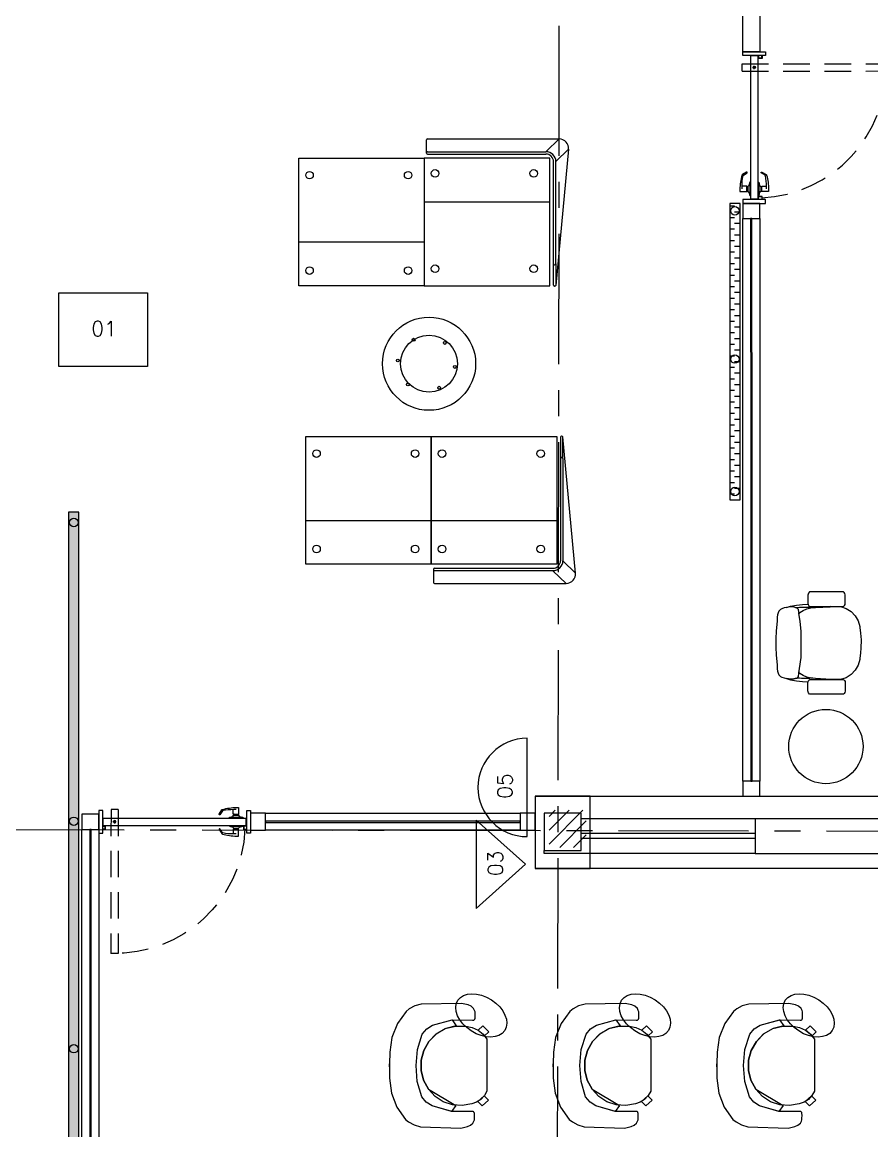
# Model space of a CAD drawing. Extents: x -4 to 325, y -1 to 181.
# Drawn here: x 36.72 to 42.44, y 21.56 to 29.02 of the extents above; entities that cross this region are included whole.
import ezdxf
from ezdxf.enums import TextEntityAlignment as Align

# ---------------------------------------------------------------- set-up
doc = ezdxf.new("R2010")
doc.units = 0
doc.header["$LTSCALE"] = 0.7
doc.header["$MEASUREMENT"] = 0
doc.header["$PDMODE"] = 1
for name, pattern in [('REC4_A1-00_PLANTA GENERAL$1$X-BB$0$CENTER', [2, 1.25, -0.25, 0.25, -0.25]), ('REC4_A1-00_PLANTA GENERAL$1$X-PP$0$HIDDEN', [0.375, 0.25, -0.125]), ('X-BB$0$HIDDEN2', [0.1875, 0.125, -0.0625])]:
    doc.linetypes.add(name, pattern=pattern)
doc.layers.get('0').update_dxf_attribs({"linetype": 'CONTINUOUS'})
for name, color, linetype in [('PP$0$I-GLAZ', 253, 'CONTINUOUS'), ('REC4_A1-00_PLANTA GENERAL$0$PP$0$I-FLOR-RAIS', 253, 'CONTINUOUS'), ('REC4_A1-00_PLANTA GENERAL$1$BB$0$A-COLS', 251, 'CONTINUOUS'), ('REC4_A1-00_PLANTA GENERAL$1$BB$0$A-GRID', 251, 'REC4_A1-00_PLANTA GENERAL$1$X-BB$0$CENTER'), ('REC4_A1-00_PLANTA GENERAL$1$BB$0$A-WALL-FULL', 251, 'CONTINUOUS'), ('REC4_A1-00_PLANTA GENERAL$1$FN$0$I-FURN-FREE', 1, 'CONTINUOUS'), ('REC4_A1-00_PLANTA GENERAL$1$LAMBRINES', 3, 'CONTINUOUS'), ('REC4_A1-00_PLANTA GENERAL$1$PP$0$I-CANCELERIA', 253, 'CONTINUOUS'), ('REC4_A1-00_PLANTA GENERAL$1$PP$0$I-DOOR', 253, 'CONTINUOUS'), ('REC4_A1-00_PLANTA GENERAL$1$PP$0$I-FLOR-CASE', 253, 'CONTINUOUS'), ('REC4_A1-00_PLANTA GENERAL$1$PP$0$I-GLAZ', 253, 'CONTINUOUS'), ('REC4_A1-00_PLANTA GENERAL$1$PP$0$I-WALL', 253, 'CONTINUOUS')]:
    doc.layers.add(name, color=color, linetype=linetype)
doc.styles.add('REC4_A1-00_PLANTA GENERAL$0$X-FN$0$ARIAL', font='arial.ttf')
doc.styles.add('ROMANS', font='romans.shx', dxfattribs={"width": 0.75})

# ---------------------------------------------------------------- blocks, each defined once
blk = doc.blocks.new('REC4_A1-00_PLANTA GENERAL$1$X-PP$0$door')
at = {"layer": 'REC4_A1-00_PLANTA GENERAL$1$PP$0$I-DOOR', "linetype": 'REC4_A1-00_PLANTA GENERAL$1$X-PP$0$HIDDEN', "extrusion": (7.03085e-08, -3.52258e-06, 1)}
for p, q in [((61214.007, 25536.4271, 0), (61214.0075, 25535.4751, 0)), ((61214.055, 25536.4271, 0), (61214.0555, 25535.4751, 0)), ((61214.0075, 25535.4751, 0), (61214.0555, 25535.4751, 0))]:
    blk.add_line(p, q, dxfattribs=at)
at = {"layer": 'REC4_A1-00_PLANTA GENERAL$1$PP$0$I-DOOR', "linetype": 'Continuous', "extrusion": (7.03085e-08, -3.52258e-06, 1)}
for p, q in [((61214.007, 25536.4266, 0), (61214.055, 25536.4266, 0)), ((61214.1072, 25536.3703), (61213.1591, 25536.3703)), ((61213.2714, 25536.3762, 0), (61213.1825, 25536.3763, 0)), ((61213.2714, 25536.3762, 0), (61213.1825, 25536.3763, 0)), ((61214.02, 25536.3463, 0), (61214.0424, 25536.3463, 0)), ((61214.0312, 25536.3573, 0), (61214.0312, 25536.3349, 0)), ((61214.1072, 25536.3223, 0), (61214.1072, 25536.3703)), ((61214.1072, 25536.3223, 0), (61213.1591, 25536.3223, 0)), ((61213.2714, 25536.3162, 0), (61213.1825, 25536.3163, 0)), ((61213.2714, 25536.3162, 0), (61213.1825, 25536.3163, 0)), ((61214.0907, 25536.2946, 0), (61214.0908, 25536.3196, 0)), ((61214.11, 25536.2946, 0), (61214.0907, 25536.2946, 0)), ((61214.11, 25536.3196, 0), (61214.0908, 25536.3196, 0)), ((61214.0927, 25536.2966, 0), (61214.0928, 25536.3176, 0)), ((61214.0927, 25536.2966, 0), (61214.11, 25536.2966, 0)), ((61214.1101, 25536.3176, 0), (61214.0928, 25536.3176, 0))]:
    blk.add_line(p, q, dxfattribs=at)
at = {"layer": 'REC4_A1-00_PLANTA GENERAL$1$PP$0$I-DOOR', "linetype": 'Continuous'}
blk.add_line((61213.1591, 25536.3223, 0), (61213.1591, 25536.3703), dxfattribs=at)
at = {"layer": 'REC4_A1-00_PLANTA GENERAL$1$PP$0$I-DOOR', "linetype": 'Continuous', "extrusion": (-7.03085e-08, -3.52258e-06, 1)}
for p, q in [((61213.1562, 25536.3176, 0), (61213.1736, 25536.3176, 0)), ((61213.1563, 25536.3196, 0), (61213.1756, 25536.3196, 0)), ((61213.1736, 25536.2966, 0), (61213.1563, 25536.2966, 0)), ((61213.1563, 25536.2946, 0), (61213.1756, 25536.2946, 0)), ((61213.1736, 25536.2966, 0), (61213.1736, 25536.3176, 0)), ((61213.1756, 25536.2946, 0), (61213.1756, 25536.3196, 0))]:
    blk.add_line(p, q, dxfattribs=at)
at = {"layer": 'REC4_A1-00_PLANTA GENERAL$1$PP$0$I-DOOR', "linetype": 'Continuous', "extrusion": (1.26458e-05, -3.51329e-06, 1), "elevation": 0.6844}
blk.add_lwpolyline([(61213.1313, 25536.2711), (61213.1563, 25536.2711), (61213.1562, 25536.4211), (61213.1312, 25536.4211), (61213.1313, 25536.2711)], dxfattribs=at)
at = {"layer": 'REC4_A1-00_PLANTA GENERAL$1$PP$0$I-DOOR', "linetype": 'Continuous', "extrusion": (7.03085e-08, -3.52258e-06, 1), "elevation": -0.0857}
for points in [[(61213.227, 25536.4268), (61213.2428, 25536.4267, -0.046797), (61213.3139, 25536.4201, -0.2009), (61213.3169, 25536.4182), (61213.3337, 25536.3931, 1), (61213.3382, 25536.3963), (61213.3221, 25536.4246, 0.203005), (61213.3177, 25536.428, 0.054377), (61213.2243, 25536.4416), (61213.2107, 25536.4416), (61213.2107, 25536.3942), (61213.2391, 25536.3942), (61213.2391, 25536.3957), (61213.2455, 25536.3957), (61213.2456, 25536.4267)], [(61213.227, 25536.4268), (61213.2428, 25536.4267, -0.046797), (61213.3139, 25536.4201, -0.2009), (61213.3169, 25536.4182), (61213.3337, 25536.3931, 1), (61213.3382, 25536.3963), (61213.3221, 25536.4246, 0.203005), (61213.3177, 25536.428, 0.054377), (61213.2243, 25536.4416), (61213.2107, 25536.4416), (61213.2107, 25536.3942), (61213.2391, 25536.3942), (61213.2391, 25536.3957), (61213.2455, 25536.3957), (61213.2456, 25536.4267)], [(61213.2714, 25536.3702), (61213.2714, 25536.3762), (61213.2489, 25536.3813, -0.342611), (61213.2455, 25536.3857), (61213.2455, 25536.3892), (61213.2084, 25536.3892), (61213.2084, 25536.3857, -0.342611), (61213.205, 25536.3814), (61213.1825, 25536.3763), (61213.1825, 25536.3703)], [(61213.2714, 25536.3702), (61213.2714, 25536.3762), (61213.2489, 25536.3813, -0.342611), (61213.2455, 25536.3857), (61213.2455, 25536.3892), (61213.2084, 25536.3892), (61213.2084, 25536.3857, -0.342611), (61213.205, 25536.3814), (61213.1825, 25536.3763), (61213.1825, 25536.3703)], [(61213.2714, 25536.3222), (61213.2714, 25536.3162), (61213.2489, 25536.3111, 0.342611), (61213.2455, 25536.3067), (61213.2455, 25536.3032), (61213.2084, 25536.3032), (61213.2084, 25536.3067, 0.342611), (61213.205, 25536.3111), (61213.1825, 25536.3163), (61213.1825, 25536.3223)], [(61213.2714, 25536.3222), (61213.2714, 25536.3162), (61213.2489, 25536.3111, 0.342611), (61213.2455, 25536.3067), (61213.2455, 25536.3032), (61213.2084, 25536.3032), (61213.2084, 25536.3067, 0.342611), (61213.205, 25536.3111), (61213.1825, 25536.3163), (61213.1825, 25536.3223)], [(61213.2269, 25536.2657), (61213.2427, 25536.2657, 0.046797), (61213.3138, 25536.2722, 0.2009), (61213.3168, 25536.2741), (61213.3337, 25536.2992, -1), (61213.3381, 25536.296), (61213.322, 25536.2677, -0.203005), (61213.3176, 25536.2643, -0.054377), (61213.2241, 25536.2508), (61213.2106, 25536.2508), (61213.2106, 25536.2983), (61213.239, 25536.2982), (61213.239, 25536.2967), (61213.2455, 25536.2967), (61213.2454, 25536.2657)], [(61213.2269, 25536.2657), (61213.2427, 25536.2657, 0.046797), (61213.3138, 25536.2722, 0.2009), (61213.3168, 25536.2741), (61213.3337, 25536.2992, -1), (61213.3381, 25536.296), (61213.322, 25536.2677, -0.203005), (61213.3176, 25536.2643, -0.054377), (61213.2241, 25536.2508), (61213.2106, 25536.2508), (61213.2106, 25536.2983), (61213.239, 25536.2982), (61213.239, 25536.2967), (61213.2455, 25536.2967), (61213.2454, 25536.2657)]]:
    blk.add_lwpolyline(points, format="xyb", dxfattribs=at)
at = {"layer": 'REC4_A1-00_PLANTA GENERAL$1$PP$0$I-DOOR', "linetype": 'Continuous', "extrusion": (-1.26458e-05, -3.51329e-06, 1), "elevation": -0.8638}
blk.add_lwpolyline([(61214.135, 25536.2711), (61214.11, 25536.2711), (61214.1101, 25536.4211), (61214.1351, 25536.4211), (61214.135, 25536.2711)], dxfattribs=at)
at = {"layer": 'REC4_A1-00_PLANTA GENERAL$1$PP$0$I-DOOR', "linetype": 'Continuous', "extrusion": (7.03085e-08, -3.52258e-06, 1), "elevation": -0.0857}
for points in [[(61213.2413, 25536.3892), (61213.2413, 25536.3942), (61213.2127, 25536.3942), (61213.2127, 25536.3892)], [(61213.2413, 25536.3892), (61213.2413, 25536.3942), (61213.2127, 25536.3942), (61213.2127, 25536.3892)], [(61213.2412, 25536.3032), (61213.2412, 25536.2982), (61213.2126, 25536.2983), (61213.2126, 25536.3032)], [(61213.2412, 25536.3032), (61213.2412, 25536.2982), (61213.2126, 25536.2983), (61213.2126, 25536.3032)]]:
    blk.add_lwpolyline(points, dxfattribs=at)
at = {"layer": 'REC4_A1-00_PLANTA GENERAL$1$PP$0$I-DOOR', "linetype": 'Continuous', "extrusion": (7.03085e-08, -3.52258e-06, 1)}
blk.add_circle((61214.0312, 25536.3463, -0.0856), 0.0075, dxfattribs=at)
at = {"layer": 'REC4_A1-00_PLANTA GENERAL$1$PP$0$I-DOOR', "linetype": 'REC4_A1-00_PLANTA GENERAL$1$X-PP$0$HIDDEN', "extrusion": (7.03085e-08, -3.52258e-06, 1)}
blk.add_arc((61214.0247, 25536.3318, -0.0856), 0.8569, 182.19677, 272.05792, dxfattribs=at)
blk = doc.blocks.new('REC4_A1-00_PLANTA GENERAL', base_point=(3911.2412, -3265.1096))
at = {"layer": 'REC4_A1-00_PLANTA GENERAL$0$PP$0$I-FLOR-RAIS'}
h = blk.add_hatch(dxfattribs=at)
h.set_pattern_fill('DASH', color=256, scale=0.31)
h.set_pattern_definition([(0, (-0.023288, -0.15973), (0.03875, 0.03875), [0.03875, -0.03875])])
h.paths.add_polyline_path([(41.4847, 27.7964), (41.4847, 25.8024), (41.5542, 25.8024), (41.5542, 27.7964)])
h = blk.add_hatch(dxfattribs=at)
h.set_pattern_fill('DASH', color=256, scale=0.31)
h.paths.add_polyline_path([(37.0368, 25.7196), (37.0368, 15.459), (37.1063, 15.459), (37.1063, 25.7196)])
at = {"layer": 'REC4_A1-00_PLANTA GENERAL$1$BB$0$A-GRID'}
h = blk.add_hatch(dxfattribs=at)
h.set_pattern_fill('ANSI31', color=8, scale=0.53)
h.set_pattern_definition([(45, (0.03352, 0.020166), (-0.046845824, 0.046845824), [])])
h.paths.add_polyline_path([(1.5678, 35.8547), (1.2166, 35.8547), (1.2166, 35.4908), (1.5678, 35.4908)])
h.paths.add_polyline_path([(8.0551, 35.8047), (7.7553, 35.8047), (7.7553, 35.5143), (8.0551, 35.5143)])
h.paths.add_polyline_path([(14.5753, 35.809), (14.2754, 35.809), (14.2754, 35.5187), (14.5753, 35.5187)])
h.paths.add_polyline_path([(21.0466, 35.804), (20.7468, 35.804), (20.7468, 35.5137), (21.0466, 35.5137)])
edge = h.paths.add_edge_path()
edge.add_arc((27.4259, 35.604), 0.1568, 0, 360)
h.paths.add_polyline_path([(34.1147, 35.7939), (33.8148, 35.7939), (33.8148, 35.5036), (34.1147, 35.5036)])
h.paths.add_polyline_path([(40.5576, 35.789), (40.2578, 35.789), (40.2578, 35.4986), (40.5576, 35.4986)])
edge = h.paths.add_edge_path()
edge.add_arc((46.9701, 35.6385), 0.2128, 0, 360)
edge = h.paths.add_edge_path()
edge.add_arc((33.9335, 29.5702), 0.1716, 0, 360)
h.paths.add_polyline_path([(1.5768, 29.8317), (1.2256, 29.8317), (1.2256, 29.4678), (1.5768, 29.4678)])
h.paths.add_polyline_path([(8.0508, 29.7868), (7.75, 29.7868), (7.75, 29.4871), (8.0508, 29.4871)])
h.paths.add_polyline_path([(14.3851, 29.7988), (14.2624, 29.7988), (14.2624, 29.4991), (14.3821, 29.4991)])
h.paths.add_polyline_path([(14.5632, 29.7988), (14.3851, 29.7988), (14.3821, 29.4991), (14.5632, 29.4991)])
h.paths.add_polyline_path([(21.1221, 29.5527), (20.7989, 29.5517), (20.7989, 29.3933), (21.1221, 29.3933)])
h.paths.add_polyline_path([(21.1221, 29.8224), (21.0453, 29.8224), (20.7989, 29.8217), (20.7989, 29.5517), (21.1221, 29.5527)])
h.paths.add_polyline_path([(27.542, 29.7729), (27.2913, 29.7729), (27.2913, 29.5231), (27.542, 29.5231)])
h.paths.add_polyline_path([(40.5264, 29.7716), (40.2757, 29.7716), (40.2757, 29.5218), (40.5264, 29.5218)])
h.paths.add_polyline_path([(47.0764, 29.8019), (46.7664, 29.8019), (46.7664, 29.4919), (47.0764, 29.4919)])
h.paths.add_polyline_path([(1.565, 23.8478), (1.2138, 23.8478), (1.2138, 23.4839), (1.565, 23.4839)])
h.paths.add_polyline_path([(7.9956, 23.8084), (7.6948, 23.8084), (7.6948, 23.5086), (7.9956, 23.5086)])
h.paths.add_polyline_path([(14.5958, 23.8058), (14.2249, 23.8067), (14.2249, 23.507), (14.5929, 23.5061)])
h.paths.add_polyline_path([(14.5258, 23.8058), (14.5958, 23.8058), (14.5929, 23.5061), (14.5258, 23.5061)], flags=16)
h.paths.add_polyline_path([(27.5327, 23.7392), (27.282, 23.7392), (27.282, 23.4894), (27.5327, 23.4894)])
edge = h.paths.add_edge_path()
edge.add_arc((33.9155, 23.6003), 0.1566, 0, 360)
h.paths.add_polyline_path([(40.5198, 23.6763), (40.2691, 23.6763), (40.2691, 23.4631), (40.5198, 23.4631)])
h.paths.add_polyline_path([(40.5198, 23.7129), (40.269, 23.7129), (40.269, 23.6763), (40.5198, 23.6763)])
h.paths.add_polyline_path([(47.0605, 23.6763), (46.8098, 23.6763), (46.8098, 23.4498), (47.0605, 23.4498)])
h.paths.add_polyline_path([(47.0605, 23.6997), (46.8098, 23.6997), (46.8098, 23.6763), (47.0605, 23.6763)])
h.paths.add_polyline_path([(1.5458, 17.8473), (1.1946, 17.8473), (1.1946, 17.4834), (1.5458, 17.4834)])
h.paths.add_polyline_path([(8.0633, 17.8071), (7.7625, 17.8071), (7.7625, 17.5074), (8.0633, 17.5074)])
h.paths.add_polyline_path([(14.4343, 17.7919), (14.3217, 17.7919), (14.3217, 17.4921), (14.4285, 17.4921)])
h.paths.add_polyline_path([(14.6226, 17.7919), (14.4343, 17.7919), (14.4285, 17.4921), (14.6226, 17.4921)])
h.paths.add_polyline_path([(27.5235, 17.756), (27.2727, 17.756), (27.2727, 17.5062), (27.5235, 17.5062)])
edge = h.paths.add_edge_path()
edge.add_arc((33.905, 17.5767), 0.1574, 0, 360)
h.paths.add_polyline_path([(40.5132, 17.7384), (40.3113, 17.7384), (40.3113, 17.5259), (40.5132, 17.5259)])
h.paths.add_polyline_path([(40.3113, 17.7384), (40.2625, 17.7384), (40.2625, 17.4886), (40.5132, 17.4886), (40.5132, 17.5259), (40.3113, 17.5259)])
h.paths.add_polyline_path([(47.0683, 17.7542), (46.7674, 17.7542), (46.7674, 17.5259), (47.0683, 17.5259)])
h.paths.add_polyline_path([(47.0683, 17.5259), (46.7674, 17.5259), (46.7674, 17.4544), (47.0683, 17.4544)])
h.paths.add_polyline_path([(1.5739, 11.86), (1.2227, 11.86), (1.2227, 11.4962), (1.5739, 11.4962)])
h.paths.add_polyline_path([(8.0659, 11.8138), (7.765, 11.8138), (7.765, 11.514), (8.0659, 11.514)])
h.paths.add_polyline_path([(14.5258, 11.7988), (14.2249, 11.7988), (14.2249, 11.499), (14.5258, 11.499)])
h.paths.add_polyline_path([(21.0742, 11.6829), (20.7512, 11.6844), (20.7512, 11.4144), (21.0742, 11.4144)])
h.paths.add_polyline_path([(21.0742, 11.7656), (20.7512, 11.7656), (20.7512, 11.6844), (21.0742, 11.6829)])
h.paths.add_polyline_path([(27.5142, 11.7439), (27.2635, 11.7439), (27.2635, 11.4941), (27.5142, 11.4941)])
edge = h.paths.add_edge_path()
edge.add_arc((33.8803, 11.59), 0.1553, 0, 360)
h.paths.add_polyline_path([(40.5065, 11.7154), (40.2558, 11.7154), (40.2558, 11.464), (40.5065, 11.464)])
h.paths.add_polyline_path([(47.0258, 11.6987), (46.775, 11.6987), (46.775, 11.4489), (47.0258, 11.4489)])
h.paths.add_polyline_path([(1.5513, 5.8383), (1.2001, 5.8383), (1.2001, 5.4744), (1.5513, 5.4744)])
h.paths.add_polyline_path([(8.0395, 5.7813), (7.7676, 5.7813), (7.7676, 5.4815), (8.0395, 5.4815)])
h.paths.add_polyline_path([(8.0685, 5.7813), (8.0395, 5.7813), (8.0395, 5.4815), (8.0685, 5.4815)])
h.paths.add_polyline_path([(14.5132, 5.7555), (14.2123, 5.7555), (14.2123, 5.4558), (14.5132, 5.4558)])
h.paths.add_polyline_path([(21.0084, 5.7048), (20.7577, 5.7048), (20.7577, 5.455), (21.0084, 5.455)])
h.paths.add_polyline_path([(27.5299, 5.7035), (27.229, 5.7035), (27.229, 5.4037), (27.5299, 5.4037)])
h.paths.add_polyline_path([(34.0162, 5.6528), (33.7655, 5.6528), (33.7655, 5.403), (34.0162, 5.403)])
h.paths.add_polyline_path([(40.4672, 5.6155), (40.2072, 5.6155), (40.2072, 5.3555), (40.4672, 5.3555)])
edge = h.paths.add_edge_path()
edge.add_arc((46.8827, 5.476), 0.1877, 0, 360)
at = {"layer": 'REC4_A1-00_PLANTA GENERAL$1$BB$0$A-COLS'}
blk.add_lwpolyline([(40.2355, 23.4429), (40.4862, 23.4429), (40.4862, 23.6927), (40.2355, 23.6927)], close=True, dxfattribs=at)
at = {"layer": 'REC4_A1-00_PLANTA GENERAL$1$BB$0$A-GRID'}
for points in [[(40.2935, -1.2847), (40.3587, 43.0092)], [(-2.6642, 23.6449), (52.8043, 23.5571)]]:
    blk.add_lwpolyline(points, dxfattribs=at)
at = {"layer": 'REC4_A1-00_PLANTA GENERAL$1$BB$0$A-WALL-FULL'}
blk.add_lwpolyline([(41.6562, 23.4225), (47.6736, 23.4225), (47.6736, 23.6561), (41.6562, 23.6561)], close=True, dxfattribs=at)
at = {"layer": 'REC4_A1-00_PLANTA GENERAL$1$FN$0$I-FURN-FREE'}
for p, q in [((39.445, 28.1342), (39.445, 28.2231)), ((39.4513, 28.2295), (40.3372, 28.2295)), ((40.2486, 28.1441), (40.3372, 28.2295)), ((39.4513, 28.1438), (40.2483, 28.1438)), ((39.4513, 28.1279), (40.2483, 28.1279)), ((40.4004, 28.1601), (40.3149, 27.2447)), ((40.3153, 28.0774), (40.4004, 28.1601)), ((38.5848, 27.242), (38.5848, 28.1003)), ((38.5848, 28.1003), (39.4297, 28.1003)), ((39.4297, 28.1003), (39.4297, 27.242)), ((40.2747, 28.1003), (39.4297, 28.1003)), ((39.4297, 28.1003), (39.4297, 27.242)), ((40.2747, 27.242), (40.2747, 28.1003)), ((40.2991, 27.2452), (40.2991, 28.0771)), ((40.3149, 27.39), (40.3149, 28.0771)), ((39.4297, 27.8057), (40.2747, 27.8057)), ((38.5848, 27.5366), (39.4297, 27.5366)), ((40.3054, 27.3837), (40.3086, 27.3837)), ((40.3149, 27.3886), (40.3149, 27.2447)), ((39.4297, 27.242), (38.5848, 27.242)), ((39.4297, 27.242), (40.2747, 27.242)), ((40.3086, 27.2389), (40.3054, 27.2389)), ((38.6318, 25.3689), (38.6318, 26.2272)), ((38.6318, 26.2272), (39.4768, 26.2272)), ((39.4768, 26.2272), (39.4768, 25.3689)), ((39.4768, 25.3689), (39.4768, 26.2272)), ((39.4768, 26.2272), (40.3218, 26.2272)), ((40.3218, 26.2272), (40.3218, 25.3689)), ((40.3461, 26.2239), (40.3461, 25.3921)), ((40.3557, 26.2303), (40.3524, 26.2303)), ((40.4474, 25.3091), (40.362, 26.2245)), ((40.362, 26.0806), (40.362, 26.2245)), ((40.3524, 26.0855), (40.3556, 26.0855)), ((40.362, 26.0792), (40.362, 25.3921)), ((38.6318, 25.6635), (39.4768, 25.6635)), ((39.4768, 25.6635), (40.3218, 25.6635)), ((39.4768, 25.3689), (38.6318, 25.3689)), ((40.3218, 25.3689), (39.4768, 25.3689)), ((40.3623, 25.3918), (40.4474, 25.3091)), ((39.492, 25.3349), (39.492, 25.246)), ((39.4984, 25.3413), (40.2953, 25.3413)), ((39.4984, 25.3254), (40.2953, 25.3254)), ((40.2956, 25.3251), (40.3842, 25.2397)), ((39.4984, 25.2397), (40.3842, 25.2397))]:
    blk.add_line(p, q, dxfattribs=at)
for points in [[(42.2308, 25.0843), (42.2466, 25.085), (42.2519, 25.0862), (42.2563, 25.0899), (42.2602, 25.0979), (42.2614, 25.1054), (42.2613, 25.1631), (42.2599, 25.171), (42.2553, 25.1788), (42.2509, 25.1821), (42.2431, 25.1826), (42.0693, 25.1827), (42.0291, 25.1827), (42.0216, 25.1821), (42.0137, 25.1748), (42.0113, 25.1669), (42.0102, 25.1604), (42.0102, 25.1118), (42.0105, 25.1036), (42.0118, 25.0968), (42.0167, 25.0891), (42.023, 25.0847), (42.0554, 25.0846), (42.1221, 25.0839), (42.1655, 25.0832), (42.2308, 25.0843)], [(42.2309, 24.5927), (42.2467, 24.5921), (42.252, 24.5909), (42.2564, 24.5871), (42.2603, 24.5791), (42.2615, 24.5717), (42.2613, 24.5139), (42.26, 24.5061), (42.2553, 24.4982), (42.251, 24.4949), (42.2431, 24.4944), (42.0694, 24.4944), (42.0292, 24.4944), (42.0216, 24.4949), (42.0138, 24.5023), (42.0113, 24.5101), (42.0102, 24.5167), (42.0103, 24.5653), (42.0105, 24.5735), (42.0118, 24.5802), (42.0168, 24.588), (42.0231, 24.5923), (42.0555, 24.5924), (42.1222, 24.5931), (42.1655, 24.5938), (42.2309, 24.5927)]]:
    blk.add_lwpolyline(points, close=True, dxfattribs=at)
for points in [[(41.9507, 25.0349), (41.9467, 25.0638), (41.9426, 25.0694), (41.9354, 25.0734), (41.918, 25.08), (41.9159, 25.0805), (41.8938, 25.0815), (41.877, 25.0792), (41.8684, 25.0778), (41.8507, 25.0741), (41.8354, 25.0693), (41.8252, 25.0635), (41.8147, 25.0527), (41.8096, 25.0418), (41.8065, 25.0289), (41.8045, 25.0129), (41.8028, 24.9875), (41.797, 24.9178), (41.7953, 24.8689), (41.7957, 24.8387), (41.7953, 24.8084), (41.797, 24.7595), (41.8028, 24.6899), (41.8045, 24.6644), (41.8065, 24.6484), (41.8096, 24.6355), (41.8147, 24.6247), (41.8252, 24.6138), (41.8354, 24.608), (41.8507, 24.6033), (41.8673, 24.5998), (41.879, 24.5979), (41.8938, 24.5958), (41.9159, 24.5968), (41.9247, 24.599), (41.9354, 24.6031), (41.9426, 24.607), (41.9467, 24.6126), (41.9496, 24.6338), (41.9542, 24.6662), (41.9654, 24.7412), (41.9655, 24.9167), (41.9579, 24.9857), (41.9542, 25.0109), (41.9502, 25.0393), (41.9507, 25.0349)], [(41.8673, 25.0774), (41.8929, 25.0863), (41.9333, 25.0935), (41.9747, 25.0979), (42.0114, 25.0999), (42.012, 25.0969), (42.017, 25.0891), (42.0233, 25.0848), (42.0557, 25.0847), (42.1223, 25.084), (42.1648, 25.0833), (42.062, 25.0772), (42.0249, 25.0739), (42.0226, 25.0784), (41.9974, 25.0784), (41.9682, 25.0772), (41.953, 25.0764), (41.9359, 25.0742), (41.925, 25.0784), (41.9162, 25.0806), (41.8941, 25.0815), (41.8793, 25.0795), (41.8676, 25.0776), (41.8673, 25.0774)], [(42.2304, 25.0842), (42.2679, 25.0718), (42.3014, 25.0506), (42.3288, 25.0221), (42.3485, 24.9878), (42.3593, 24.9497), (42.3607, 24.9419), (42.3653, 24.9053), (42.3678, 24.8597), (42.3671, 24.8043), (42.3653, 24.7718), (42.3607, 24.7352), (42.3593, 24.7274), (42.3485, 24.6893), (42.3288, 24.655), (42.3015, 24.6265), (42.268, 24.6053), (42.2305, 24.5929), (42.1612, 24.5941), (42.062, 24.5999), (42.031, 24.6027), (42.0041, 24.6094), (41.978, 24.6203), (41.9558, 24.6334), (41.9502, 24.6378), (41.9542, 24.6662), (41.9654, 24.7412), (41.9655, 24.9167), (41.9579, 24.9857), (41.9542, 25.0109), (41.9502, 25.0393), (41.9558, 25.0437), (41.978, 25.0567), (42.0041, 25.0677), (42.0304, 25.0742), (42.0617, 25.077), (42.1608, 25.0829), (42.1929, 25.0837), (42.2223, 25.0841), (42.2304, 25.0842)], [(41.8673, 24.5998), (41.8929, 24.5909), (41.9333, 24.5838), (41.9747, 24.5794), (42.0114, 24.5773), (42.012, 24.5804), (42.017, 24.5881), (42.0233, 24.5925), (42.0557, 24.5926), (42.1224, 24.5932), (42.1648, 24.5939), (42.062, 24.6), (42.0249, 24.6034), (42.0226, 24.5989), (41.9974, 24.5989), (41.9682, 24.6), (41.953, 24.6009), (41.9359, 24.603), (41.925, 24.5989), (41.9162, 24.5967), (41.8941, 24.5957), (41.8793, 24.5978), (41.8676, 24.5997), (41.8673, 24.5998)]]:
    blk.add_lwpolyline(points, dxfattribs=at)
at = {"layer": 'REC4_A1-00_PLANTA GENERAL$1$FN$0$I-FURN-FREE', "elevation": -1.065}
for points in [[(39.1955, 22.0074), (39.1954, 21.987), (39.196, 21.9102), (39.2088, 21.8102), (39.2452, 21.7162), (39.303, 21.6337), (39.3242, 21.6172), (39.3611, 21.5962), (39.4046, 21.5832), (39.6747, 21.5756), (39.7202, 21.5855), (39.74, 21.5942), (39.7567, 21.6087), (39.7636, 21.6215), (39.7669, 21.6313), (39.7678, 21.6395), (39.7681, 21.6621), (39.7672, 21.6737), (39.7657, 21.68), (39.7641, 21.6825), (39.7621, 21.6846), (39.7595, 21.6861), (39.7567, 21.6869), (39.7538, 21.6871), (39.7509, 21.6866), (39.6141, 21.6867), (39.4826, 21.7243), (39.4434, 21.7495), (39.4137, 21.7855), (39.3825, 21.8889), (39.374, 21.9966), (39.3838, 22.1041), (39.4163, 22.2071), (39.4464, 22.2427), (39.4859, 22.2675), (39.6179, 22.3035), (39.7547, 22.3018), (39.7576, 22.3013), (39.7605, 22.3014), (39.7634, 22.3022), (39.7659, 22.3037), (39.768, 22.3058), (39.7695, 22.3083), (39.7711, 22.3145), (39.7722, 22.3261), (39.7722, 22.3488), (39.7714, 22.3569), (39.7682, 22.3668), (39.7615, 22.3797), (39.745, 22.3943), (39.7252, 22.4033), (39.6799, 22.4137), (39.4097, 22.4095), (39.366, 22.397), (39.3289, 22.3765), (39.3075, 22.3603), (39.2487, 22.2785), (39.2111, 22.1849), (39.1971, 22.0851), (39.1955, 22.0083), (39.1954, 21.9879)], [(40.297, 22.0074), (40.2968, 21.987), (40.2975, 21.9102), (40.3103, 21.8102), (40.3467, 21.7162), (40.4045, 21.6337), (40.4257, 21.6172), (40.4626, 21.5962), (40.5061, 21.5832), (40.7762, 21.5756), (40.8216, 21.5855), (40.8415, 21.5942), (40.8582, 21.6087), (40.865, 21.6215), (40.8684, 21.6313), (40.8693, 21.6395), (40.8695, 21.6621), (40.8686, 21.6737), (40.8671, 21.68), (40.8656, 21.6825), (40.8635, 21.6846), (40.861, 21.6861), (40.8582, 21.6869), (40.8553, 21.6871), (40.8524, 21.6866), (40.7156, 21.6867), (40.5841, 21.7243), (40.5448, 21.7495), (40.5152, 21.7855), (40.484, 21.8889), (40.4754, 21.9966), (40.4853, 22.1041), (40.5178, 22.2071), (40.5479, 22.2427), (40.5874, 22.2675), (40.7194, 22.3035), (40.8562, 22.3018), (40.8591, 22.3013), (40.862, 22.3014), (40.8648, 22.3022), (40.8674, 22.3037), (40.8695, 22.3058), (40.871, 22.3083), (40.8726, 22.3145), (40.8736, 22.3261), (40.8737, 22.3488), (40.8729, 22.3569), (40.8696, 22.3668), (40.863, 22.3797), (40.8464, 22.3943), (40.8267, 22.4033), (40.7814, 22.4137), (40.5112, 22.4095), (40.4675, 22.397), (40.4303, 22.3765), (40.409, 22.3603), (40.3501, 22.2785), (40.3126, 22.1849), (40.2985, 22.0851), (40.297, 22.0083), (40.2968, 21.9879)], [(41.3984, 22.0074), (41.3983, 21.987), (41.3989, 21.9102), (41.4117, 21.8102), (41.4481, 21.7162), (41.506, 21.6337), (41.5271, 21.6172), (41.564, 21.5962), (41.6075, 21.5832), (41.8777, 21.5756), (41.9231, 21.5855), (41.943, 21.5942), (41.9597, 21.6087), (41.9665, 21.6215), (41.9699, 21.6313), (41.9708, 21.6395), (41.971, 21.6621), (41.9701, 21.6737), (41.9686, 21.68), (41.9671, 21.6825), (41.965, 21.6846), (41.9625, 21.6861), (41.9597, 21.6869), (41.9567, 21.6871), (41.9539, 21.6866), (41.8171, 21.6867), (41.6855, 21.7243), (41.6463, 21.7495), (41.6167, 21.7855), (41.5854, 21.8889), (41.5769, 21.9966), (41.5868, 22.1041), (41.6193, 22.2071), (41.6494, 22.2427), (41.6889, 22.2675), (41.8209, 22.3035), (41.9577, 22.3018), (41.9605, 22.3013), (41.9635, 22.3014), (41.9663, 22.3022), (41.9688, 22.3037), (41.9709, 22.3058), (41.9725, 22.3083), (41.9741, 22.3145), (41.9751, 22.3261), (41.9752, 22.3488), (41.9743, 22.3569), (41.9711, 22.3668), (41.9644, 22.3797), (41.9479, 22.3943), (41.9281, 22.4033), (41.8828, 22.4137), (41.6126, 22.4095), (41.569, 22.397), (41.5318, 22.3765), (41.5105, 22.3603), (41.4516, 22.2785), (41.414, 22.1849), (41.4, 22.0851), (41.3984, 22.0083), (41.3983, 21.9879)], [(39.642, 21.728), (39.6131, 21.6868), (39.4826, 21.7243), (39.4434, 21.7495), (39.4137, 21.7855), (39.3825, 21.8889), (39.374, 21.9966), (39.3838, 22.1041), (39.4163, 22.2071), (39.4464, 22.2427), (39.4859, 22.2675), (39.6169, 22.3033), (39.645, 22.2622), (39.5744, 22.2455), (39.5113, 22.2097), (39.4608, 22.1576), (39.4269, 22.0981), (39.409, 22.0319), (39.4082, 21.9634), (39.4247, 21.8969), (39.4573, 21.8366), (39.642, 21.728)], [(40.7435, 21.728), (40.7145, 21.6868), (40.5841, 21.7243), (40.5448, 21.7495), (40.5152, 21.7855), (40.484, 21.8889), (40.4754, 21.9966), (40.4853, 22.1041), (40.5178, 22.2071), (40.5479, 22.2427), (40.5874, 22.2675), (40.7183, 22.3033), (40.7465, 22.2622), (40.6759, 22.2455), (40.6128, 22.2097), (40.5623, 22.1576), (40.5284, 22.0981), (40.5104, 22.0319), (40.5097, 21.9634), (40.5262, 21.8969), (40.5588, 21.8366), (40.7435, 21.728)], [(41.845, 21.728), (41.816, 21.6868), (41.6855, 21.7243), (41.6463, 21.7495), (41.6167, 21.7855), (41.5854, 21.8889), (41.5769, 21.9966), (41.5868, 22.1041), (41.6193, 22.2071), (41.6494, 22.2427), (41.6889, 22.2675), (41.8198, 22.3033), (41.848, 22.2622), (41.7774, 22.2455), (41.7143, 22.2097), (41.6638, 22.1576), (41.6298, 22.0981), (41.6119, 22.0319), (41.6112, 21.9634), (41.6276, 21.8969), (41.6603, 21.8366), (41.845, 21.728)]]:
    blk.add_lwpolyline(points, close=True, dxfattribs=at)
for points in [[(39.8514, 22.1724), (39.8514, 21.8234), (39.8343, 21.7933), (39.8105, 21.7682), (39.7816, 21.7493), (39.7489, 21.7378), (39.6843, 21.7266), (39.619, 21.7317), (39.5569, 21.7528), (39.5019, 21.7884), (39.4573, 21.8366), (39.4247, 21.8969), (39.4082, 21.9634), (39.409, 22.0319), (39.4269, 22.0981), (39.4608, 22.1576), (39.5097, 22.2084), (39.5706, 22.244), (39.6389, 22.2615), (39.7094, 22.2598), (39.7522, 22.2524), (39.7917, 22.2346), (39.8255, 22.2073), (39.8514, 22.1724)], [(39.8635, 22.2232), (39.8353, 22.1963), (39.7921, 22.2344), (39.8227, 22.2637), (39.8635, 22.2232)], [(40.9529, 22.1724), (40.9529, 21.8234), (40.9357, 21.7933), (40.912, 21.7682), (40.883, 21.7493), (40.8504, 21.7378), (40.7858, 21.7266), (40.7204, 21.7317), (40.6583, 21.7528), (40.6033, 21.7884), (40.5588, 21.8366), (40.5262, 21.8969), (40.5097, 21.9634), (40.5104, 22.0319), (40.5284, 22.0981), (40.5623, 22.1576), (40.6112, 22.2084), (40.6721, 22.244), (40.7403, 22.2615), (40.8108, 22.2598), (40.8536, 22.2524), (40.8932, 22.2346), (40.927, 22.2073), (40.9529, 22.1724)], [(40.9649, 22.2232), (40.9367, 22.1963), (40.8935, 22.2344), (40.9241, 22.2637), (40.9649, 22.2232)], [(42.0543, 22.1724), (42.0543, 21.8234), (42.0372, 21.7933), (42.0135, 21.7682), (41.9845, 21.7493), (41.9519, 21.7378), (41.8873, 21.7266), (41.8219, 21.7317), (41.7598, 21.7528), (41.7048, 21.7884), (41.6603, 21.8366), (41.6276, 21.8969), (41.6112, 21.9634), (41.6119, 22.0319), (41.6298, 22.0981), (41.6638, 22.1576), (41.7127, 22.2084), (41.7735, 22.244), (41.8418, 22.2615), (41.9123, 22.2598), (41.9551, 22.2524), (41.9947, 22.2346), (42.0285, 22.2073), (42.0543, 22.1724)], [(42.0664, 22.2232), (42.0382, 22.1963), (41.995, 22.2344), (42.0256, 22.2637), (42.0664, 22.2232)], [(39.8606, 21.7639), (39.8328, 21.7912), (39.7891, 21.7535), (39.8193, 21.7239), (39.8606, 21.7639)], [(40.9621, 21.7639), (40.9342, 21.7912), (40.8906, 21.7535), (40.9208, 21.7239), (40.9621, 21.7639)], [(42.0636, 21.7639), (42.0357, 21.7912), (41.992, 21.7535), (42.0223, 21.7239), (42.0636, 21.7639)]]:
    blk.add_lwpolyline(points, dxfattribs=at)
at = {"layer": 'REC4_A1-00_PLANTA GENERAL$1$FN$0$I-FURN-FREE'}
for centre, radius in [((38.6575, 27.986), 0.0255), ((39.3211, 27.986), 0.0255), ((39.5025, 27.9982), 0.0255), ((40.1661, 27.9982), 0.0255), ((39.5025, 27.3563), 0.0255), ((40.1661, 27.3563), 0.0255), ((38.6575, 27.344), 0.0255), ((39.3211, 27.344), 0.0255), ((39.4616, 26.7175), 0.3134), ((39.4616, 26.7175), 0.1913), ((39.3577, 26.879), 0.00953), ((39.5674, 26.8572), 0.00953), ((39.2519, 26.7392), 0.00953), ((39.6355, 26.6957), 0.00953), ((39.32, 26.5777), 0.00953), ((39.5298, 26.556), 0.00953), ((38.7046, 26.1129), 0.0255), ((39.3682, 26.1129), 0.0255), ((39.5496, 26.1129), 0.0255), ((40.2131, 26.1129), 0.0255), ((38.7046, 25.4709), 0.0255), ((39.3682, 25.4709), 0.0255), ((39.5496, 25.4709), 0.0255), ((40.2131, 25.4709), 0.0255), ((42.1314, 24.1421), 0.25)]:
    blk.add_circle(centre, radius, dxfattribs=at)
for centre, radius, start, end in [((39.4513, 28.2231), 0.00635, 90, 180), ((40.3372, 28.166), 0.0635, 354.66727, 90), ((39.4513, 28.1374), 0.00635, 90, 180), ((39.4513, 28.1342), 0.00635, 180, 270), ((40.2483, 28.0771), 0.0667, 0, 90), ((40.2483, 28.0771), 0.0508, 0, 90), ((40.3054, 27.39), 0.00635, 180, 270), ((40.3086, 27.39), 0.00635, 270, 0), ((40.3054, 27.2452), 0.00635, 180, 270), ((40.3086, 27.2452), 0.00635, 270, 354.66727), ((40.3524, 26.2239), 0.00635, 90, 180), ((40.3557, 26.2239), 0.00635, 5.33273, 90), ((40.3524, 26.0792), 0.00635, 90, 180), ((40.3556, 26.0792), 0.00635, 0, 90), ((40.2953, 25.3921), 0.0667, 270, 0), ((40.2953, 25.3921), 0.0508, 270, 0), ((39.4984, 25.3349), 0.00635, 90, 180), ((39.4984, 25.3318), 0.00635, 180, 270), ((40.3842, 25.3032), 0.0635, 270, 5.33273), ((39.4984, 25.246), 0.00635, 180, 270)]:
    blk.add_arc(centre, radius, start, end, dxfattribs=at)
for centre in [(39.8132, 22.3332, -1.065), (40.9146, 22.3332, -1.065), (42.0161, 22.3332, -1.065)]:
    blk.add_ellipse(centre, major_axis=(-0.1577, 0.1017), ratio=0.664496, dxfattribs=at)
at = {"layer": 'REC4_A1-00_PLANTA GENERAL$1$LAMBRINES'}
for points in [[(41.5733, 29.326), (41.6876, 29.326), (41.6876, 28.8165), (41.5733, 28.8165)], [(40.1755, 23.3218), (40.5462, 23.3218), (40.5462, 23.8084), (40.1755, 23.8084)]]:
    blk.add_lwpolyline(points, close=True, dxfattribs=at)
at = {"layer": 'REC4_A1-00_PLANTA GENERAL$1$LAMBRINES', "elevation": 0}
blk.add_lwpolyline([(40.1755, 23.8084), (47.6736, 23.8084)], dxfattribs=at)
at = {"layer": 'REC4_A1-00_PLANTA GENERAL$1$LAMBRINES'}
blk.add_lwpolyline([(47.6734, 23.3218), (40.1755, 23.3218)], dxfattribs=at)
at = {"layer": 'REC4_A1-00_PLANTA GENERAL$1$PP$0$I-CANCELERIA', "elevation": 0}
for points in [[(41.6875, 27.6948), (41.6875, 27.7964), (41.5732, 27.7964), (41.5732, 27.6948)], [(41.6876, 27.6948), (41.6875, 23.91), (41.5732, 23.91), (41.5733, 27.6948)], [(41.6875, 23.8084), (41.6875, 23.91), (41.5732, 23.91), (41.5732, 23.8084)], [(38.2606, 23.5784), (38.3622, 23.5784), (38.3622, 23.6927), (38.2606, 23.6927)]]:
    blk.add_lwpolyline(points, close=True, dxfattribs=at)
at = {"layer": 'REC4_A1-00_PLANTA GENERAL$1$PP$0$I-CANCELERIA'}
for points in [[(37.1263, 23.6864), (37.1263, 23.5848), (37.2406, 23.5848), (37.2406, 23.6864)], [(40.0739, 23.5784), (38.3622, 23.5784), (38.3622, 23.6927), (40.0739, 23.6927)], [(40.0739, 23.5784), (40.1755, 23.5784), (40.1755, 23.6927), (40.0739, 23.6927)], [(37.1263, 17.5763), (37.1263, 23.5848), (37.2406, 23.5848), (37.2406, 17.5763)]]:
    blk.add_lwpolyline(points, close=True, dxfattribs=at)
at = {"layer": 'REC4_A1-00_PLANTA GENERAL$1$PP$0$I-FLOR-CASE', "elevation": 0}
blk.add_lwpolyline([(41.4847, 27.7964), (41.4847, 25.8024), (41.5542, 25.8024), (41.5542, 27.7964)], close=True, dxfattribs=at)
at = {"layer": 'REC4_A1-00_PLANTA GENERAL$1$PP$0$I-FLOR-CASE'}
blk.add_lwpolyline([(37.0368, 25.7196), (37.0368, 15.459), (37.1063, 15.459), (37.1063, 25.7196)], close=True, dxfattribs=at)
for centre in [(41.5195, 27.7462, 0), (41.5195, 26.7486, 0), (41.5195, 25.8577, 0), (37.0715, 25.6488, 0), (37.0715, 23.6392, 0), (37.0715, 22.1092, 0)]:
    blk.add_circle(centre, 0.0285, dxfattribs=at)
at = {"layer": 'REC4_A1-00_PLANTA GENERAL$1$PP$0$I-GLAZ', "elevation": 0}
for points in [[(41.6258, 25.8938), (41.6348, 25.8938), (41.6344, 27.6948), (41.6254, 27.6948)], [(41.6258, 23.91), (41.6348, 23.91), (41.6348, 25.8938), (41.6258, 25.8938)]]:
    blk.add_lwpolyline(points, close=True, dxfattribs=at)
at = {"layer": 'REC4_A1-00_PLANTA GENERAL$1$PP$0$I-GLAZ'}
for points in [[(37.1879, 23.5848), (37.1789, 23.5848), (37.1789, 22.1092), (37.1879, 22.1092)], [(38.3622, 23.6401), (38.3622, 23.6311), (40.0739, 23.6311), (40.0739, 23.6401)], [(37.1879, 22.1092), (37.1789, 22.1092), (37.1789, 20.5792), (37.1879, 20.5792)]]:
    blk.add_lwpolyline(points, close=True, dxfattribs=at)
for p in [(36.9803, 27.7827), (36.9803, 27.7827), (38.0018, 27.7827), (38.0018, 27.7827), (39.0233, 27.7827), (39.0233, 27.7827)]:
    blk.add_point(p, dxfattribs=at)
at = {"layer": 'REC4_A1-00_PLANTA GENERAL$1$PP$0$I-WALL'}
for p, q in [((41.6562, 23.6561), (40.4862, 23.6561)), ((41.6562, 23.5561), (40.4862, 23.5561)), ((41.6562, 23.5225), (40.4862, 23.5225)), ((40.2355, 23.4225), (40.2355, 23.4429)), ((41.6562, 23.4225), (40.2355, 23.4225))]:
    blk.add_line(p, q, dxfattribs=at)
at = {"layer": 'REC4_A1-00_PLANTA GENERAL$1$PP$0$I-DOOR', "color": 4, "yscale": 1.016123107332676, "zscale": 1.016123107332676}
for p, xscale, rotation in [((25989.7209, -62172.2807, 0), 1.016123107332676, 90), ((62238.3377, -25924.4357, 0), -1.016123107332676, 359.9999999992621)]:
    blk.add_blockref('REC4_A1-00_PLANTA GENERAL$1$X-PP$0$door', p, dxfattribs=dict(at, xscale=xscale, rotation=rotation))
at = {"layer": 'REC4_A1-00_PLANTA GENERAL$1$FN$0$I-FURN-FREE', "style": 'REC4_A1-00_PLANTA GENERAL$0$X-FN$0$ARIAL', "text_generation_flag": 4}
for tag, p, height in [('ITEXT', (44.0612, 35.3807), 0.0358), ('CAPQT', (44.1235, 34.7232), 0.00704), ('CAPMC', (44.1235, 34.7232), 0.00704), ('CAPMG', (44.1235, 34.7232), 0.00704), ('STYLE', (44.1235, 34.7232), 0.0572), ('STYLE', (44.1235, 34.7232), 0.0572), ('CAPPN', (44.1235, 34.7232), 0.0715), ('L3', (44.1235, 34.7232), 0.0715), ('L1', (44.1235, 34.7232), 0.0715), ('L2', (44.1235, 34.7232), 0.0715)]:
    blk.add_attdef(tag, p, '', height=height, dxfattribs=at)
for tag, p, height, rotation in [('ITEXT', (42.9913, 35.0599), 0.0358, 30), ('ITEXT', (45.1482, 35.1235), 0.0358, 330), ('CAPPN', (43.374, 34.5216), 0.0715, 30), ('STYLE', (43.374, 34.5216), 0.0572, 30), ('STYLE', (43.374, 34.5216), 0.0572, 30), ('CAPMG', (43.374, 34.5216), 0.00704, 30), ('CAPMC', (43.374, 34.5216), 0.00704, 30), ('CAPQT', (43.374, 34.5216), 0.00704, 30), ('L1', (43.374, 34.5216), 0.0715, 30), ('L2', (43.374, 34.5216), 0.0715, 30), ('L3', (43.374, 34.5216), 0.0715, 30), ('L1', (44.8734, 34.523), 0.0715, 330), ('L3', (44.8734, 34.523), 0.0715, 330), ('L2', (44.8734, 34.523), 0.0715, 330), ('CAPPN', (44.8734, 34.523), 0.0715, 330), ('STYLE', (44.8734, 34.523), 0.0572, 330), ('STYLE', (44.8734, 34.523), 0.0572, 330), ('CAPMC', (44.8734, 34.523), 0.00704, 330), ('CAPMG', (44.8734, 34.523), 0.00704, 330), ('CAPQT', (44.8734, 34.523), 0.00704, 330), ('ITEXT', (42.2251, 34.2472), 0.0358, 60), ('ITEXT', (45.9609, 34.3573), 0.0358, 300), ('CAPPN', (42.8256, 33.9723), 0.0715, 60), ('STYLE', (42.8256, 33.9723), 0.0572, 60), ('STYLE', (42.8256, 33.9723), 0.0572, 60), ('L1', (42.8256, 33.9723), 0.0715, 60), ('L2', (42.8256, 33.9723), 0.0715, 60), ('L3', (42.8256, 33.9723), 0.0715, 60), ('CAPMG', (42.8256, 33.9723), 0.00704, 60), ('CAPMC', (42.8256, 33.9723), 0.00704, 60), ('CAPQT', (42.8256, 33.9723), 0.00704, 60), ('L1', (45.4227, 33.9746), 0.0715, 300), ('L3', (45.4227, 33.9746), 0.0715, 300), ('L2', (45.4227, 33.9746), 0.0715, 300), ('CAPPN', (45.4227, 33.9746), 0.0715, 300), ('STYLE', (45.4227, 33.9746), 0.0572, 300), ('STYLE', (45.4227, 33.9746), 0.0572, 300), ('CAPMC', (45.4227, 33.9746), 0.00704, 300), ('CAPMG', (45.4227, 33.9746), 0.00704, 300), ('CAPQT', (45.4227, 33.9746), 0.00704, 300), ('CAPPN', (42.6254, 33.2225), 0.0715, 90), ('STYLE', (42.6254, 33.2225), 0.0572, 90), ('STYLE', (42.6254, 33.2225), 0.0572, 90), ('ITEXT', (41.9679, 33.1602), 0.0358, 90), ('L3', (42.6254, 33.2225), 0.0715, 90), ('L1', (42.6254, 33.2225), 0.0715, 90), ('L2', (42.6254, 33.2225), 0.0715, 90), ('ITEXT', (46.2817, 33.2874), 0.0358, 270), ('CAPQT', (42.6254, 33.2225), 0.00704, 90), ('CAPMG', (42.6254, 33.2225), 0.00704, 90), ('CAPMC', (42.6254, 33.2225), 0.00704, 90), ('CAPPN', (45.6242, 33.2251), 0.0715, 270), ('L3', (45.6242, 33.2251), 0.0715, 270), ('L2', (45.6242, 33.2251), 0.0715, 270), ('L1', (45.6242, 33.2251), 0.0715, 270), ('STYLE', (45.6242, 33.2251), 0.0572, 270), ('STYLE', (45.6242, 33.2251), 0.0572, 270), ('CAPMC', (45.6242, 33.2251), 0.00704, 270), ('CAPMG', (45.6242, 33.2251), 0.00704, 270), ('CAPQT', (45.6242, 33.2251), 0.00704, 270), ('CAPPN', (42.8269, 32.4729), 0.0715, 120), ('STYLE', (42.8269, 32.4729), 0.0572, 120), ('STYLE', (42.8269, 32.4729), 0.0572, 120), ('L2', (42.8269, 32.4729), 0.0715, 120), ('L3', (42.8269, 32.4729), 0.0715, 120), ('L1', (42.8269, 32.4729), 0.0715, 120), ('CAPMG', (42.8269, 32.4729), 0.00704, 120), ('CAPMC', (42.8269, 32.4729), 0.00704, 120), ('CAPQT', (42.8269, 32.4729), 0.00704, 120), ('CAPPN', (45.424, 32.4752), 0.0715, 240), ('STYLE', (45.424, 32.4752), 0.0572, 240), ('STYLE', (45.424, 32.4752), 0.0572, 240), ('L2', (45.424, 32.4752), 0.0715, 240), ('L3', (45.424, 32.4752), 0.0715, 240), ('L1', (45.424, 32.4752), 0.0715, 240), ('CAPMG', (45.424, 32.4752), 0.00704, 240), ('CAPQT', (45.424, 32.4752), 0.00704, 240), ('CAPMC', (45.424, 32.4752), 0.00704, 240), ('ITEXT', (42.2887, 32.0903), 0.0358, 120), ('CAPPN', (43.3762, 31.9246), 0.0715, 150), ('ITEXT', (46.0245, 32.2004), 0.0358, 240), ('STYLE', (43.3762, 31.9246), 0.0572, 150), ('STYLE', (43.3762, 31.9246), 0.0572, 150), ('L1', (43.3762, 31.9246), 0.0715, 150), ('L2', (43.3762, 31.9246), 0.0715, 150), ('L3', (43.3762, 31.9246), 0.0715, 150), ('CAPMG', (43.3762, 31.9246), 0.00704, 150), ('CAPMC', (43.3762, 31.9246), 0.00704, 150), ('CAPQT', (43.3762, 31.9246), 0.00704, 150), ('CAPPN', (44.8757, 31.9259), 0.0715, 210), ('STYLE', (44.8757, 31.9259), 0.0572, 210), ('STYLE', (44.8757, 31.9259), 0.0572, 210), ('L2', (44.8757, 31.9259), 0.0715, 210), ('L3', (44.8757, 31.9259), 0.0715, 210), ('L1', (44.8757, 31.9259), 0.0715, 210), ('CAPMG', (44.8757, 31.9259), 0.00704, 210), ('CAPMC', (44.8757, 31.9259), 0.00704, 210), ('CAPQT', (44.8757, 31.9259), 0.00704, 210), ('CAPPN', (44.1261, 31.7244), 0.0715, 180), ('STYLE', (44.1261, 31.7244), 0.0572, 180), ('STYLE', (44.1261, 31.7244), 0.0572, 180), ('L3', (44.1261, 31.7244), 0.0715, 180), ('L1', (44.1261, 31.7244), 0.0715, 180), ('L2', (44.1261, 31.7244), 0.0715, 180), ('CAPMG', (44.1261, 31.7244), 0.00704, 180), ('CAPMC', (44.1261, 31.7244), 0.00704, 180), ('CAPQT', (44.1261, 31.7244), 0.00704, 180), ('ITEXT', (43.1014, 31.3241), 0.0358, 150), ('ITEXT', (45.2583, 31.3876), 0.0358, 210), ('ITEXT', (44.1884, 31.0669), 0.0358, 180)]:
    blk.add_attdef(tag, p, '', height=height, rotation=rotation, dxfattribs=at)
for tag, p, height, width in [('ITEXT', (44.1112, 34.7804), 0.0286, 0.75), ('PSUT1', (44.1235, 34.7232), 0.0572, 0.65), ('PSUT2', (44.1235, 34.7232), 0.0572, 0.65), ('PSUT3', (44.1235, 34.7232), 0.0572, 0.65)]:
    blk.add_attdef(tag, p, '', height=height, dxfattribs=dict(at, width=width))
for tag, p, height, rotation, width in [('ITEXT', (43.3348, 34.565), 0.0286, 30, 0.75), ('PSUT1', (43.374, 34.5216), 0.0572, 30, 0.65), ('PSUT2', (43.374, 34.5216), 0.0572, 30, 0.65), ('PSUT3', (43.374, 34.5216), 0.0572, 30, 0.65), ('ITEXT', (44.8914, 34.5786), 0.0286, 330, 0.75), ('PSUT1', (44.8734, 34.523), 0.0572, 330, 0.65), ('PSUT2', (44.8734, 34.523), 0.0572, 330, 0.65), ('PSUT3', (44.8734, 34.523), 0.0572, 330, 0.65), ('PSUT1', (42.8256, 33.9723), 0.0572, 60, 0.65), ('PSUT2', (42.8256, 33.9723), 0.0572, 60, 0.65), ('PSUT3', (42.8256, 33.9723), 0.0572, 60, 0.65), ('ITEXT', (42.77, 33.9903), 0.0286, 60, 0.75), ('ITEXT', (45.4661, 34.0138), 0.0286, 300, 0.75), ('PSUT1', (45.4227, 33.9746), 0.0572, 300, 0.65), ('PSUT2', (45.4227, 33.9746), 0.0572, 300, 0.65), ('PSUT3', (45.4227, 33.9746), 0.0572, 300, 0.65), ('PSUT3', (42.6254, 33.2225), 0.0572, 90, 0.65), ('PSUT1', (42.6254, 33.2225), 0.0572, 90, 0.65), ('PSUT2', (42.6254, 33.2225), 0.0572, 90, 0.65), ('ITEXT', (42.5682, 33.2102), 0.0286, 90, 0.75), ('PSUT1', (45.6242, 33.2251), 0.0572, 270, 0.65), ('PSUT2', (45.6242, 33.2251), 0.0572, 270, 0.65), ('PSUT3', (45.6242, 33.2251), 0.0572, 270, 0.65), ('ITEXT', (45.6814, 33.2373), 0.0286, 270, 0.75), ('PSUT2', (42.8269, 32.4729), 0.0572, 120, 0.65), ('PSUT1', (42.8269, 32.4729), 0.0572, 120, 0.65), ('PSUT3', (42.8269, 32.4729), 0.0572, 120, 0.65), ('ITEXT', (42.7835, 32.4337), 0.0286, 120, 0.75), ('PSUT2', (45.424, 32.4752), 0.0572, 240, 0.65), ('PSUT3', (45.424, 32.4752), 0.0572, 240, 0.65), ('PSUT1', (45.424, 32.4752), 0.0572, 240, 0.65), ('ITEXT', (45.4797, 32.4572), 0.0286, 240, 0.75), ('PSUT1', (43.3762, 31.9246), 0.0572, 150, 0.65), ('PSUT2', (43.3762, 31.9246), 0.0572, 150, 0.65), ('PSUT3', (43.3762, 31.9246), 0.0572, 150, 0.65), ('ITEXT', (43.3583, 31.8689), 0.0286, 150, 0.75), ('PSUT2', (44.8757, 31.9259), 0.0572, 210, 0.65), ('PSUT3', (44.8757, 31.9259), 0.0572, 210, 0.65), ('PSUT1', (44.8757, 31.9259), 0.0572, 210, 0.65), ('ITEXT', (44.9149, 31.8825), 0.0286, 210, 0.75), ('PSUT3', (44.1261, 31.7244), 0.0572, 180, 0.65), ('PSUT1', (44.1261, 31.7244), 0.0572, 180, 0.65), ('PSUT2', (44.1261, 31.7244), 0.0572, 180, 0.65), ('ITEXT', (44.1384, 31.6672), 0.0286, 180, 0.75)]:
    blk.add_attdef(tag, p, '', height=height, rotation=rotation, dxfattribs=dict(at, width=width))

msp = doc.modelspace()

# ---------------------------------------------------------------- linework, layer by layer
at = {"layer": 'PP$0$I-GLAZ'}
for p in [(36.9803, 27.7827), (36.9803, 27.7827), (38.0018, 27.7827), (38.0018, 27.7827), (39.0233, 27.7827), (39.0233, 27.7827)]:
    msp.add_point(p, dxfattribs=at)

# ---------------------------------------------------------------- next in the draw order: block references
at = {"linetype": 'X-BB$0$HIDDEN2'}
msp.add_blockref('REC4_A1-00_PLANTA GENERAL', (3911.2412, -3265.1096), dxfattribs=at)

# ---------------------------------------------------------------- next in the draw order: linework, layer by layer
msp.add_lwpolyline([(36.9719, 27.1941), (37.567, 27.1941), (37.567, 26.6979), (36.9719, 26.6979)], close=True)
msp.add_lwpolyline([(40.1214, 23.536), (40.1214, 24.1976, 1)], format="xyb", close=True)
msp.add_lwpolyline([(40.1101, 23.3496), (39.7793, 23.6471), (39.7793, 23.0521), (40.1101, 23.3496)])

# ---------------------------------------------------------------- next in the draw order: texts
at = {"color": 7, "ltscale": 0.01, "style": 'ROMANS'}
msp.add_text('01', height=0.1, dxfattribs=at).set_placement((37.1896, 26.9532), align=Align.MIDDLE_LEFT)
for s, p in [('05', (39.9721, 23.7906)), ('03', (39.9081, 23.2698))]:
    msp.add_text(s, height=0.1, rotation=90, dxfattribs=at).set_placement(p, align=Align.MIDDLE_LEFT)

doc.saveas('drawing.dxf')
